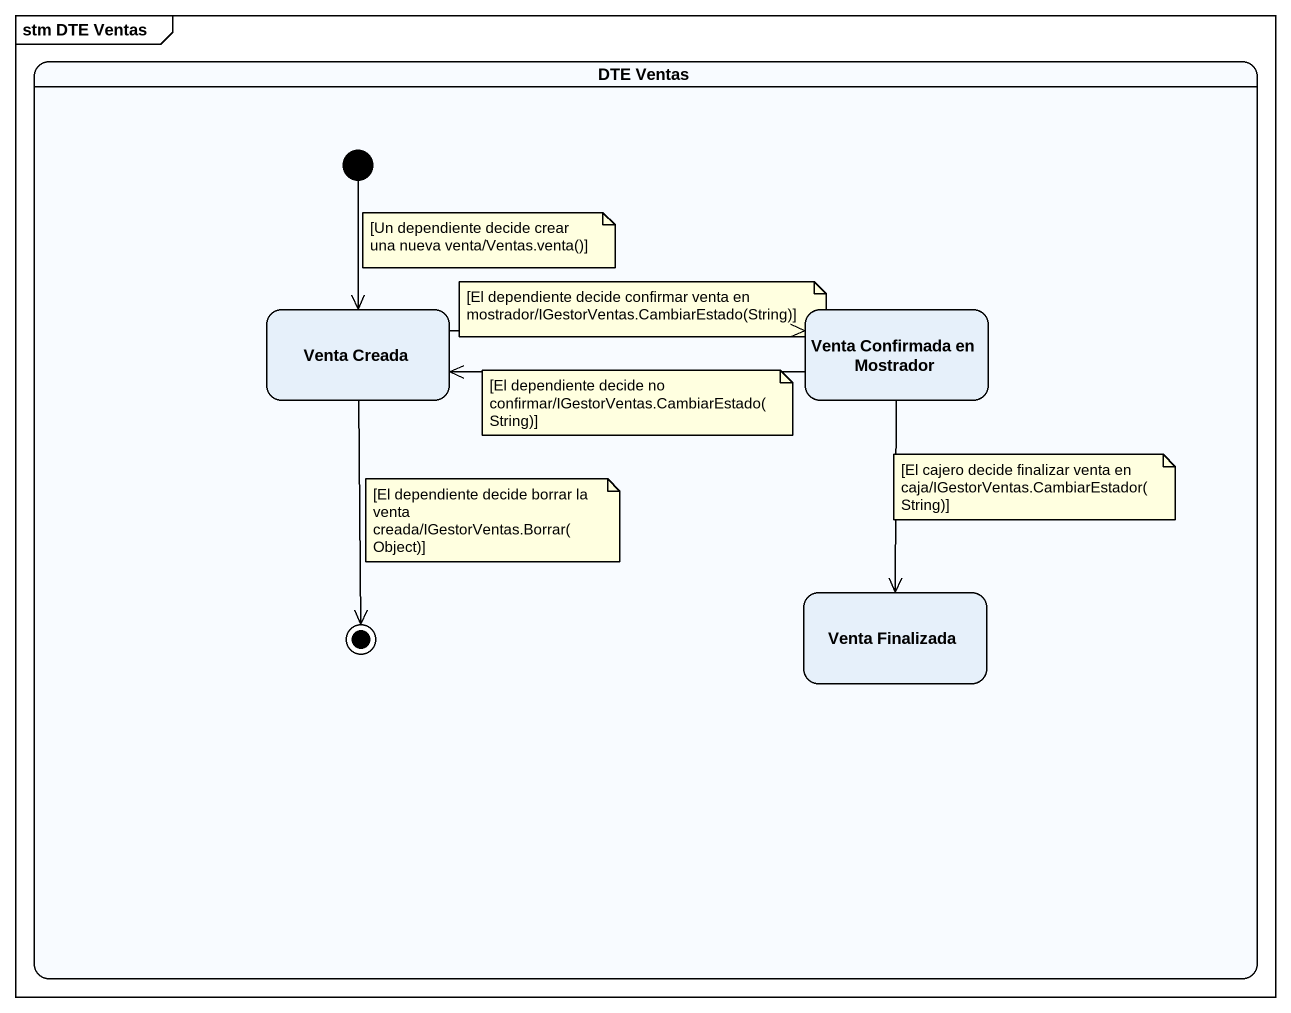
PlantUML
@startuml
mainframe stm DTE Ventas
hide empty description
state "DTE Ventas" as DTE_Ventas {
  state "Venta Creada" as Venta_Creada
  state "Venta Confirmada en Mostrador" as Venta_Confirmada_en
  state "Venta Finalizada" as Venta_Finalizada
  [*] --> Venta_Creada
  Venta_Creada --> [*]
}
Venta_Creada -right-> Venta_Confirmada_en
Venta_Confirmada_en -left-> Venta_Creada
Venta_Confirmada_en --> Venta_Finalizada
note as N1
  [Un dependiente decide crear una nueva venta/Ventas.venta()]
end note
note as N2
  [El dependiente decide confirmar venta en mostrador/IGestorVentas.CambiarEstado(String)]
end note
note as N3
  [El dependiente decide no confirmar/IGestorVentas.CambiarEstado(String)]
end note
note as N4
  [El cajero decide finalizar venta en caja/IGestorVentas.CambiarEstador(String)]
end note
note as N5
  [El dependiente decide borrar la venta creada/IGestorVentas.Borrar(Object)]
end note
@enduml
